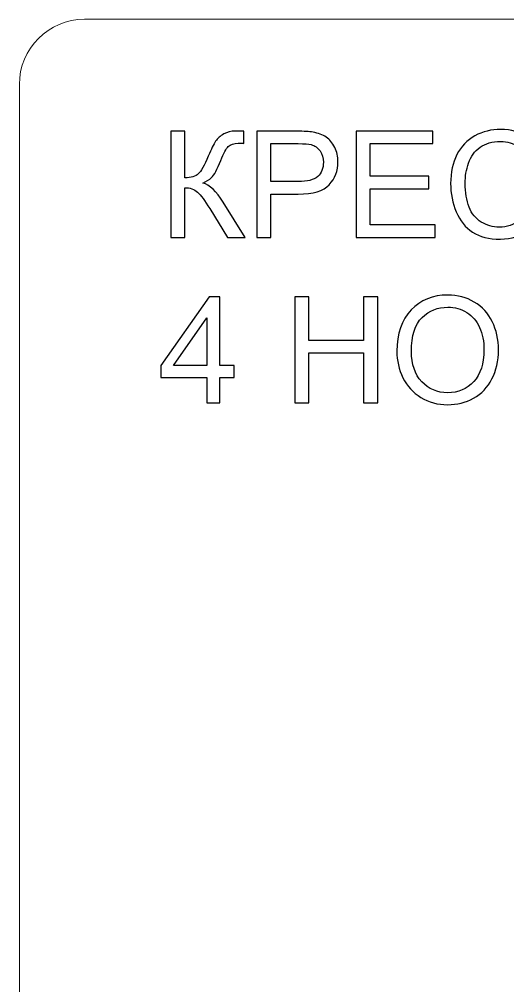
# Model space of a CAD drawing. Header units: centimetres. Extents: x -343 to 358, y -257 to 272.
# Drawn here: x -343.2 to -290.7, y 164.9 to 268.7 of the extents above; entities that cross this region are included whole.
import ezdxf

# ---------------------------------------------------------------- set-up
doc = ezdxf.new("R2010")
doc.units = ezdxf.units.CM
doc.header["$MEASUREMENT"] = 0
doc.layers.add('layer 1', color=7, linetype='Continuous')

msp = doc.modelspace()

# ---------------------------------------------------------------- linework, layer by layer
at = {"layer": 'layer 1', "color": 253, "lineweight": 20}
msp.add_open_spline([(-336.15246, 268.74795), (-336.15246, 268.74795), (-58.05242, 268.74795), (-58.05242, 268.74795), (-58.05242, 268.74795), (-54.20242, 268.74795), (-51.05242, 265.59795), (-51.05242, 261.74795), (-51.05242, 261.74795), (-51.05242, 261.74795), (-51.05242, 74.24125), (-51.05242, 74.24125), (-51.05242, 74.24125), (-51.05242, 70.39125), (-54.20242, 67.24125), (-58.05242, 67.24125), (-58.05242, 67.24125), (-58.05242, 67.24125), (-336.15246, 67.24125), (-336.15246, 67.24125), (-336.15246, 67.24125), (-340.00246, 67.24125), (-343.15246, 70.39125), (-343.15246, 74.24125), (-343.15246, 74.24125), (-343.15246, 74.24125), (-343.15246, 261.74795), (-343.15246, 261.74795), (-343.15246, 261.74795), (-343.15246, 265.59795), (-340.00246, 268.74795), (-336.15246, 268.74795)], degree=3, knots=[0, 0, 0, 0, 0.111111111, 0.111111111, 0.111111111, 0.111111111, 0.222222222, 0.222222222, 0.222222222, 0.222222222, 0.333333333, 0.333333333, 0.333333333, 0.333333333, 0.444444444, 0.444444444, 0.444444444, 0.444444444, 0.555555556, 0.555555556, 0.555555556, 0.555555556, 0.666666667, 0.666666667, 0.666666667, 0.666666667, 0.777777778, 0.777777778, 0.777777778, 0.777777778, 1, 1, 1, 1], dxfattribs=at)
at = {"layer": 'layer 1', "color": 250}
for points, knots in [([(-326.89316, 256.7274), (-326.89316, 256.7274), (-325.37988, 256.7274), (-325.37988, 256.7274), (-325.37988, 256.7274), (-325.37988, 256.7274), (-325.37988, 251.7256), (-325.37988, 251.7256), (-325.37988, 251.7256), (-324.69226, 251.7256), (-324.20642, 251.861), (-323.92766, 252.12914), (-323.92766, 252.12914), (-323.64624, 252.39728), (-323.29048, 253.03977), (-322.85508, 254.05924), (-322.85508, 254.05924), (-322.53915, 254.81057), (-322.27897, 255.3389), (-322.07189, 255.64686), (-322.07189, 255.64686), (-321.86746, 255.95749), (-321.57543, 256.21766), (-321.19578, 256.4274), (-321.19578, 256.4274), (-320.81878, 256.63714), (-320.39931, 256.74333), (-319.94267, 256.74333), (-319.94267, 256.74333), (-319.36125, 256.74333), (-319.05594, 256.73802), (-319.02408, 256.7274), (-319.02408, 256.7274), (-319.02408, 256.7274), (-319.02408, 255.4212), (-319.02408, 255.4212), (-319.02408, 255.4212), (-319.07718, 255.4212), (-319.17806, 255.42385), (-319.32674, 255.42916), (-319.32674, 255.42916), (-319.49399, 255.43447), (-319.59488, 255.43713), (-319.63205, 255.43713), (-319.63205, 255.43713), (-320.11258, 255.43713), (-320.47099, 255.32031), (-320.70462, 255.08668), (-320.70462, 255.08668), (-320.94356, 254.85305), (-321.21436, 254.35393), (-321.52233, 253.59198), (-321.52233, 253.59198), (-321.90463, 252.6256), (-322.22853, 252.01498), (-322.49402, 251.76277), (-322.49402, 251.76277), (-322.75685, 251.51321), (-323.07544, 251.31143), (-323.44181, 251.16011), (-323.44181, 251.16011), (-322.70641, 250.95833), (-321.97897, 250.27603), (-321.26215, 249.1185), (-321.26215, 249.1185), (-321.26215, 249.1185), (-318.91257, 245.32201), (-318.91257, 245.32201), (-318.91257, 245.32201), (-318.91257, 245.32201), (-320.78692, 245.32201), (-320.78692, 245.32201), (-320.78692, 245.32201), (-320.78692, 245.32201), (-322.7011, 248.4123), (-322.7011, 248.4123), (-322.7011, 248.4123), (-323.22411, 249.26983), (-323.66217, 249.85921), (-324.01261, 250.1778), (-324.01261, 250.1778), (-324.36571, 250.49904), (-324.8197, 250.65833), (-325.37988, 250.65833), (-325.37988, 250.65833), (-325.37988, 250.65833), (-325.37988, 245.32201), (-325.37988, 245.32201), (-325.37988, 245.32201), (-325.37988, 245.32201), (-326.89316, 245.32201), (-326.89316, 245.32201), (-326.89316, 245.32201), (-326.89316, 245.32201), (-326.89316, 256.7274), (-326.89316, 256.7274)], [0, 0, 0, 0, 0.04, 0.04, 0.04, 0.04, 0.08, 0.08, 0.08, 0.08, 0.12, 0.12, 0.12, 0.12, 0.16, 0.16, 0.16, 0.16, 0.2, 0.2, 0.2, 0.2, 0.24, 0.24, 0.24, 0.24, 0.28, 0.28, 0.28, 0.28, 0.32, 0.32, 0.32, 0.32, 0.36, 0.36, 0.36, 0.36, 0.4, 0.4, 0.4, 0.4, 0.44, 0.44, 0.44, 0.44, 0.48, 0.48, 0.48, 0.48, 0.52, 0.52, 0.52, 0.52, 0.56, 0.56, 0.56, 0.56, 0.6, 0.6, 0.6, 0.6, 0.64, 0.64, 0.64, 0.64, 0.68, 0.68, 0.68, 0.68, 0.72, 0.72, 0.72, 0.72, 0.76, 0.76, 0.76, 0.76, 0.8, 0.8, 0.8, 0.8, 0.84, 0.84, 0.84, 0.84, 0.88, 0.88, 0.88, 0.88, 0.92, 0.92, 0.92, 0.92, 1, 1, 1, 1]), ([(-317.64619, 245.32201), (-317.64619, 245.32201), (-317.64619, 256.7274), (-317.64619, 256.7274), (-317.64619, 256.7274), (-317.64619, 256.7274), (-313.33997, 256.7274), (-313.33997, 256.7274), (-313.33997, 256.7274), (-312.58332, 256.7274), (-312.00456, 256.69023), (-311.60367, 256.61855), (-311.60367, 256.61855), (-311.04349, 256.52563), (-310.57357, 256.34775), (-310.19393, 256.08758), (-310.19393, 256.08758), (-309.81428, 255.82474), (-309.50896, 255.45837), (-309.27799, 254.98845), (-309.27799, 254.98845), (-309.04701, 254.51854), (-308.93285, 254.00083), (-308.93285, 253.43534), (-308.93285, 253.43534), (-308.93285, 252.46896), (-309.24082, 251.6486), (-309.85941, 250.97957), (-309.85941, 250.97957), (-310.47534, 250.30789), (-311.59305, 249.97337), (-313.20722, 249.97337), (-313.20722, 249.97337), (-313.20722, 249.97337), (-316.13291, 249.97337), (-316.13291, 249.97337), (-316.13291, 249.97337), (-316.13291, 249.97337), (-316.13291, 245.32201), (-316.13291, 245.32201), (-316.13291, 245.32201), (-316.13291, 245.32201), (-317.64619, 245.32201), (-317.64619, 245.32201)], [0, 0, 0, 0, 0.083333333, 0.083333333, 0.083333333, 0.083333333, 0.166666667, 0.166666667, 0.166666667, 0.166666667, 0.25, 0.25, 0.25, 0.25, 0.333333333, 0.333333333, 0.333333333, 0.333333333, 0.416666667, 0.416666667, 0.416666667, 0.416666667, 0.5, 0.5, 0.5, 0.5, 0.583333333, 0.583333333, 0.583333333, 0.583333333, 0.666666667, 0.666666667, 0.666666667, 0.666666667, 0.75, 0.75, 0.75, 0.75, 0.833333333, 0.833333333, 0.833333333, 0.833333333, 1, 1, 1, 1]), ([(-306.98947, 245.32201), (-306.98947, 245.32201), (-306.98947, 256.7274), (-306.98947, 256.7274), (-306.98947, 256.7274), (-306.98947, 256.7274), (-298.75402, 256.7274), (-298.75402, 256.7274), (-298.75402, 256.7274), (-298.75402, 256.7274), (-298.75402, 255.38934), (-298.75402, 255.38934), (-298.75402, 255.38934), (-298.75402, 255.38934), (-305.47619, 255.38934), (-305.47619, 255.38934), (-305.47619, 255.38934), (-305.47619, 255.38934), (-305.47619, 251.88489), (-305.47619, 251.88489), (-305.47619, 251.88489), (-305.47619, 251.88489), (-299.18411, 251.88489), (-299.18411, 251.88489), (-299.18411, 251.88489), (-299.18411, 251.88489), (-299.18411, 250.54683), (-299.18411, 250.54683), (-299.18411, 250.54683), (-299.18411, 250.54683), (-305.47619, 250.54683), (-305.47619, 250.54683), (-305.47619, 250.54683), (-305.47619, 250.54683), (-305.47619, 246.66007), (-305.47619, 246.66007), (-305.47619, 246.66007), (-305.47619, 246.66007), (-298.48322, 246.66007), (-298.48322, 246.66007), (-298.48322, 246.66007), (-298.48322, 246.66007), (-298.48322, 245.32201), (-298.48322, 245.32201), (-298.48322, 245.32201), (-298.48322, 245.32201), (-306.98947, 245.32201), (-306.98947, 245.32201)], [0, 0, 0, 0, 0.076923077, 0.076923077, 0.076923077, 0.076923077, 0.153846154, 0.153846154, 0.153846154, 0.153846154, 0.230769231, 0.230769231, 0.230769231, 0.230769231, 0.307692308, 0.307692308, 0.307692308, 0.307692308, 0.384615385, 0.384615385, 0.384615385, 0.384615385, 0.461538462, 0.461538462, 0.461538462, 0.461538462, 0.538461538, 0.538461538, 0.538461538, 0.538461538, 0.615384615, 0.615384615, 0.615384615, 0.615384615, 0.692307692, 0.692307692, 0.692307692, 0.692307692, 0.769230769, 0.769230769, 0.769230769, 0.769230769, 0.846153846, 0.846153846, 0.846153846, 0.846153846, 1, 1, 1, 1]), ([(-288.27252, 249.32292), (-288.27252, 249.32292), (-286.75923, 248.94062), (-286.75923, 248.94062), (-286.75923, 248.94062), (-287.07517, 247.70079), (-287.64331, 246.7583), (-288.46367, 246.10786), (-288.46367, 246.10786), (-289.28403, 245.45741), (-290.28758, 245.13086), (-291.47431, 245.13086), (-291.47431, 245.13086), (-292.70087, 245.13086), (-293.69911, 245.38042), (-294.46902, 245.88219), (-294.46902, 245.88219), (-295.23894, 246.38131), (-295.82302, 247.10609), (-296.2239, 248.05389), (-296.2239, 248.05389), (-296.62479, 249.00434), (-296.82656, 250.02116), (-296.82656, 251.10966), (-296.82656, 251.10966), (-296.82656, 252.2964), (-296.6009, 253.3318), (-296.14691, 254.21588), (-296.14691, 254.21588), (-295.69293, 255.09996), (-295.04779, 255.77164), (-294.2115, 256.23094), (-294.2115, 256.23094), (-293.37521, 256.69023), (-292.45397, 256.91855), (-291.45042, 256.91855), (-291.45042, 256.91855), (-290.30882, 256.91855), (-289.3504, 256.62917), (-288.57518, 256.04775), (-288.57518, 256.04775), (-287.79729, 255.46633), (-287.2557, 254.65128), (-286.95039, 253.59995), (-286.95039, 253.59995), (-286.95039, 253.59995), (-288.43181, 253.2495), (-288.43181, 253.2495), (-288.43181, 253.2495), (-288.69465, 254.07783), (-289.0796, 254.68314), (-289.58138, 255.06013), (-289.58138, 255.06013), (-290.08315, 255.43978), (-290.71501, 255.62828), (-291.47697, 255.62828), (-291.47697, 255.62828), (-292.35043, 255.62828), (-293.08317, 255.41854), (-293.6699, 254.99907), (-293.6699, 254.99907), (-294.25663, 254.5796), (-294.6708, 254.01411), (-294.90708, 253.30791), (-294.90708, 253.30791), (-295.14602, 252.59905), (-295.26549, 251.86896), (-295.26549, 251.11763), (-295.26549, 251.11763), (-295.26549, 250.14859), (-295.12478, 249.30169), (-294.84336, 248.57956), (-294.84336, 248.57956), (-294.56195, 247.85477), (-294.12389, 247.31583), (-293.52919, 246.95742), (-293.52919, 246.95742), (-292.9345, 246.59901), (-292.29202, 246.42113), (-291.59909, 246.42113), (-291.59909, 246.42113), (-290.75484, 246.42113), (-290.04333, 246.66538), (-289.45925, 247.15123), (-289.45925, 247.15123), (-288.87518, 247.63973), (-288.4796, 248.36186), (-288.27252, 249.32292)], [0, 0, 0, 0, 0.043478261, 0.043478261, 0.043478261, 0.043478261, 0.086956522, 0.086956522, 0.086956522, 0.086956522, 0.130434783, 0.130434783, 0.130434783, 0.130434783, 0.173913043, 0.173913043, 0.173913043, 0.173913043, 0.217391304, 0.217391304, 0.217391304, 0.217391304, 0.260869565, 0.260869565, 0.260869565, 0.260869565, 0.304347826, 0.304347826, 0.304347826, 0.304347826, 0.347826087, 0.347826087, 0.347826087, 0.347826087, 0.391304348, 0.391304348, 0.391304348, 0.391304348, 0.434782609, 0.434782609, 0.434782609, 0.434782609, 0.47826087, 0.47826087, 0.47826087, 0.47826087, 0.52173913, 0.52173913, 0.52173913, 0.52173913, 0.565217391, 0.565217391, 0.565217391, 0.565217391, 0.608695652, 0.608695652, 0.608695652, 0.608695652, 0.652173913, 0.652173913, 0.652173913, 0.652173913, 0.695652174, 0.695652174, 0.695652174, 0.695652174, 0.739130435, 0.739130435, 0.739130435, 0.739130435, 0.782608696, 0.782608696, 0.782608696, 0.782608696, 0.826086957, 0.826086957, 0.826086957, 0.826086957, 0.869565217, 0.869565217, 0.869565217, 0.869565217, 0.913043478, 0.913043478, 0.913043478, 0.913043478, 1, 1, 1, 1]), ([(-316.13291, 251.31143), (-316.13291, 251.31143), (-313.18598, 251.31143), (-313.18598, 251.31143), (-313.18598, 251.31143), (-312.20898, 251.31143), (-311.51871, 251.49197), (-311.10721, 251.85569), (-311.10721, 251.85569), (-310.69835, 252.21941), (-310.49393, 252.72914), (-310.49393, 253.39021), (-310.49393, 253.39021), (-310.49393, 253.86544), (-310.6134, 254.27429), (-310.85499, 254.61411), (-310.85499, 254.61411), (-311.09659, 254.95394), (-311.41517, 255.1796), (-311.8081, 255.28845), (-311.8081, 255.28845), (-312.06297, 255.35483), (-312.53288, 255.38934), (-313.21519, 255.38934), (-313.21519, 255.38934), (-313.21519, 255.38934), (-316.13291, 255.38934), (-316.13291, 255.38934), (-316.13291, 255.38934), (-316.13291, 255.38934), (-316.13291, 251.31143), (-316.13291, 251.31143)], [0, 0, 0, 0, 0.111111111, 0.111111111, 0.111111111, 0.111111111, 0.222222222, 0.222222222, 0.222222222, 0.222222222, 0.333333333, 0.333333333, 0.333333333, 0.333333333, 0.444444444, 0.444444444, 0.444444444, 0.444444444, 0.555555556, 0.555555556, 0.555555556, 0.555555556, 0.666666667, 0.666666667, 0.666666667, 0.666666667, 0.777777778, 0.777777778, 0.777777778, 0.777777778, 1, 1, 1, 1]), ([(-323.00641, 227.52631), (-323.00641, 227.52631), (-323.00641, 230.25022), (-323.00641, 230.25022), (-323.00641, 230.25022), (-323.00641, 230.25022), (-327.96043, 230.25022), (-327.96043, 230.25022), (-327.96043, 230.25022), (-327.96043, 230.25022), (-327.96043, 231.5405), (-327.96043, 231.5405), (-327.96043, 231.5405), (-327.96043, 231.5405), (-322.75154, 238.9317), (-322.75154, 238.9317), (-322.75154, 238.9317), (-322.75154, 238.9317), (-321.60463, 238.9317), (-321.60463, 238.9317), (-321.60463, 238.9317), (-321.60463, 238.9317), (-321.60463, 231.5405), (-321.60463, 231.5405), (-321.60463, 231.5405), (-321.60463, 231.5405), (-320.05949, 231.5405), (-320.05949, 231.5405), (-320.05949, 231.5405), (-320.05949, 231.5405), (-320.05949, 230.25022), (-320.05949, 230.25022), (-320.05949, 230.25022), (-320.05949, 230.25022), (-321.60463, 230.25022), (-321.60463, 230.25022), (-321.60463, 230.25022), (-321.60463, 230.25022), (-321.60463, 227.52631), (-321.60463, 227.52631), (-321.60463, 227.52631), (-321.60463, 227.52631), (-323.00641, 227.52631), (-323.00641, 227.52631)], [0, 0, 0, 0, 0.083333333, 0.083333333, 0.083333333, 0.083333333, 0.166666667, 0.166666667, 0.166666667, 0.166666667, 0.25, 0.25, 0.25, 0.25, 0.333333333, 0.333333333, 0.333333333, 0.333333333, 0.416666667, 0.416666667, 0.416666667, 0.416666667, 0.5, 0.5, 0.5, 0.5, 0.583333333, 0.583333333, 0.583333333, 0.583333333, 0.666666667, 0.666666667, 0.666666667, 0.666666667, 0.75, 0.75, 0.75, 0.75, 0.833333333, 0.833333333, 0.833333333, 0.833333333, 1, 1, 1, 1]), ([(-313.57625, 227.52631), (-313.57625, 227.52631), (-313.57625, 238.9317), (-313.57625, 238.9317), (-313.57625, 238.9317), (-313.57625, 238.9317), (-312.06296, 238.9317), (-312.06296, 238.9317), (-312.06296, 238.9317), (-312.06296, 238.9317), (-312.06296, 234.23255), (-312.06296, 234.23255), (-312.06296, 234.23255), (-312.06296, 234.23255), (-306.16911, 234.23255), (-306.16911, 234.23255), (-306.16911, 234.23255), (-306.16911, 234.23255), (-306.16911, 238.9317), (-306.16911, 238.9317), (-306.16911, 238.9317), (-306.16911, 238.9317), (-304.65583, 238.9317), (-304.65583, 238.9317), (-304.65583, 238.9317), (-304.65583, 238.9317), (-304.65583, 227.52631), (-304.65583, 227.52631), (-304.65583, 227.52631), (-304.65583, 227.52631), (-306.16911, 227.52631), (-306.16911, 227.52631), (-306.16911, 227.52631), (-306.16911, 227.52631), (-306.16911, 232.89449), (-306.16911, 232.89449), (-306.16911, 232.89449), (-306.16911, 232.89449), (-312.06296, 232.89449), (-312.06296, 232.89449), (-312.06296, 232.89449), (-312.06296, 232.89449), (-312.06296, 227.52631), (-312.06296, 227.52631), (-312.06296, 227.52631), (-312.06296, 227.52631), (-313.57625, 227.52631), (-313.57625, 227.52631)], [0, 0, 0, 0, 0.076923077, 0.076923077, 0.076923077, 0.076923077, 0.153846154, 0.153846154, 0.153846154, 0.153846154, 0.230769231, 0.230769231, 0.230769231, 0.230769231, 0.307692308, 0.307692308, 0.307692308, 0.307692308, 0.384615385, 0.384615385, 0.384615385, 0.384615385, 0.461538462, 0.461538462, 0.461538462, 0.461538462, 0.538461538, 0.538461538, 0.538461538, 0.538461538, 0.615384615, 0.615384615, 0.615384615, 0.615384615, 0.692307692, 0.692307692, 0.692307692, 0.692307692, 0.769230769, 0.769230769, 0.769230769, 0.769230769, 0.846153846, 0.846153846, 0.846153846, 0.846153846, 1, 1, 1, 1]), ([(-302.59829, 233.07768), (-302.59829, 234.96796), (-302.08855, 236.44938), (-301.07173, 237.5193), (-301.07173, 237.5193), (-300.05491, 238.58922), (-298.7434, 239.12285), (-297.13454, 239.12285), (-297.13454, 239.12285), (-296.08055, 239.12285), (-295.13275, 238.87064), (-294.28584, 238.36887), (-294.28584, 238.36887), (-293.44159, 237.86709), (-292.79645, 237.1662), (-292.35309, 236.2662), (-292.35309, 236.2662), (-291.90972, 235.36885), (-291.68671, 234.34937), (-291.68671, 233.21042), (-291.68671, 233.21042), (-291.68671, 232.05555), (-291.92034, 231.02014), (-292.3876, 230.10951), (-292.3876, 230.10951), (-292.85486, 229.19623), (-293.51593, 228.50596), (-294.3708, 228.0387), (-294.3708, 228.0387), (-295.22833, 227.56879), (-296.15223, 227.33516), (-297.1425, 227.33516), (-297.1425, 227.33516), (-298.21773, 227.33516), (-299.17614, 227.59534), (-300.02305, 228.11304), (-300.02305, 228.11304), (-300.86731, 228.63074), (-301.50979, 229.33694), (-301.94519, 230.23429), (-301.94519, 230.23429), (-302.38059, 231.12899), (-302.59829, 232.07679), (-302.59829, 233.07768)], [0, 0, 0, 0, 0.083333333, 0.083333333, 0.083333333, 0.083333333, 0.166666667, 0.166666667, 0.166666667, 0.166666667, 0.25, 0.25, 0.25, 0.25, 0.333333333, 0.333333333, 0.333333333, 0.333333333, 0.416666667, 0.416666667, 0.416666667, 0.416666667, 0.5, 0.5, 0.5, 0.5, 0.583333333, 0.583333333, 0.583333333, 0.583333333, 0.666666667, 0.666666667, 0.666666667, 0.666666667, 0.75, 0.75, 0.75, 0.75, 0.833333333, 0.833333333, 0.833333333, 0.833333333, 1, 1, 1, 1]), ([(-301.03722, 233.05113), (-301.03722, 231.67855), (-300.66819, 230.59801), (-299.93013, 229.80951), (-299.93013, 229.80951), (-299.19207, 229.02101), (-298.26552, 228.62543), (-297.15047, 228.62543), (-297.15047, 228.62543), (-296.01417, 228.62543), (-295.08231, 229.02367), (-294.3469, 229.82013), (-294.3469, 229.82013), (-293.61416, 230.6166), (-293.24778, 231.74758), (-293.24778, 233.21308), (-293.24778, 233.21308), (-293.24778, 234.13963), (-293.40442, 234.94937), (-293.7177, 235.63964), (-293.7177, 235.63964), (-294.03097, 236.32991), (-294.49027, 236.8662), (-295.09293, 237.24585), (-295.09293, 237.24585), (-295.69824, 237.6255), (-296.37524, 237.81665), (-297.12657, 237.81665), (-297.12657, 237.81665), (-298.19384, 237.81665), (-299.11243, 237.45028), (-299.88234, 236.71753), (-299.88234, 236.71753), (-300.65226, 235.98478), (-301.03722, 234.76353), (-301.03722, 233.05113)], [0, 0, 0, 0, 0.1, 0.1, 0.1, 0.1, 0.2, 0.2, 0.2, 0.2, 0.3, 0.3, 0.3, 0.3, 0.4, 0.4, 0.4, 0.4, 0.5, 0.5, 0.5, 0.5, 0.6, 0.6, 0.6, 0.6, 0.7, 0.7, 0.7, 0.7, 0.8, 0.8, 0.8, 0.8, 1, 1, 1, 1]), ([(-323.00641, 231.5405), (-323.00641, 231.5405), (-323.00641, 236.67239), (-323.00641, 236.67239), (-323.00641, 236.67239), (-323.00641, 236.67239), (-326.58254, 231.5405), (-326.58254, 231.5405), (-326.58254, 231.5405), (-326.58254, 231.5405), (-323.00641, 231.5405), (-323.00641, 231.5405)], [0, 0, 0, 0, 0.25, 0.25, 0.25, 0.25, 0.5, 0.5, 0.5, 0.5, 1, 1, 1, 1])]:
    msp.add_open_spline(points, degree=3, knots=knots, dxfattribs=at)

doc.saveas('drawing.dxf')
